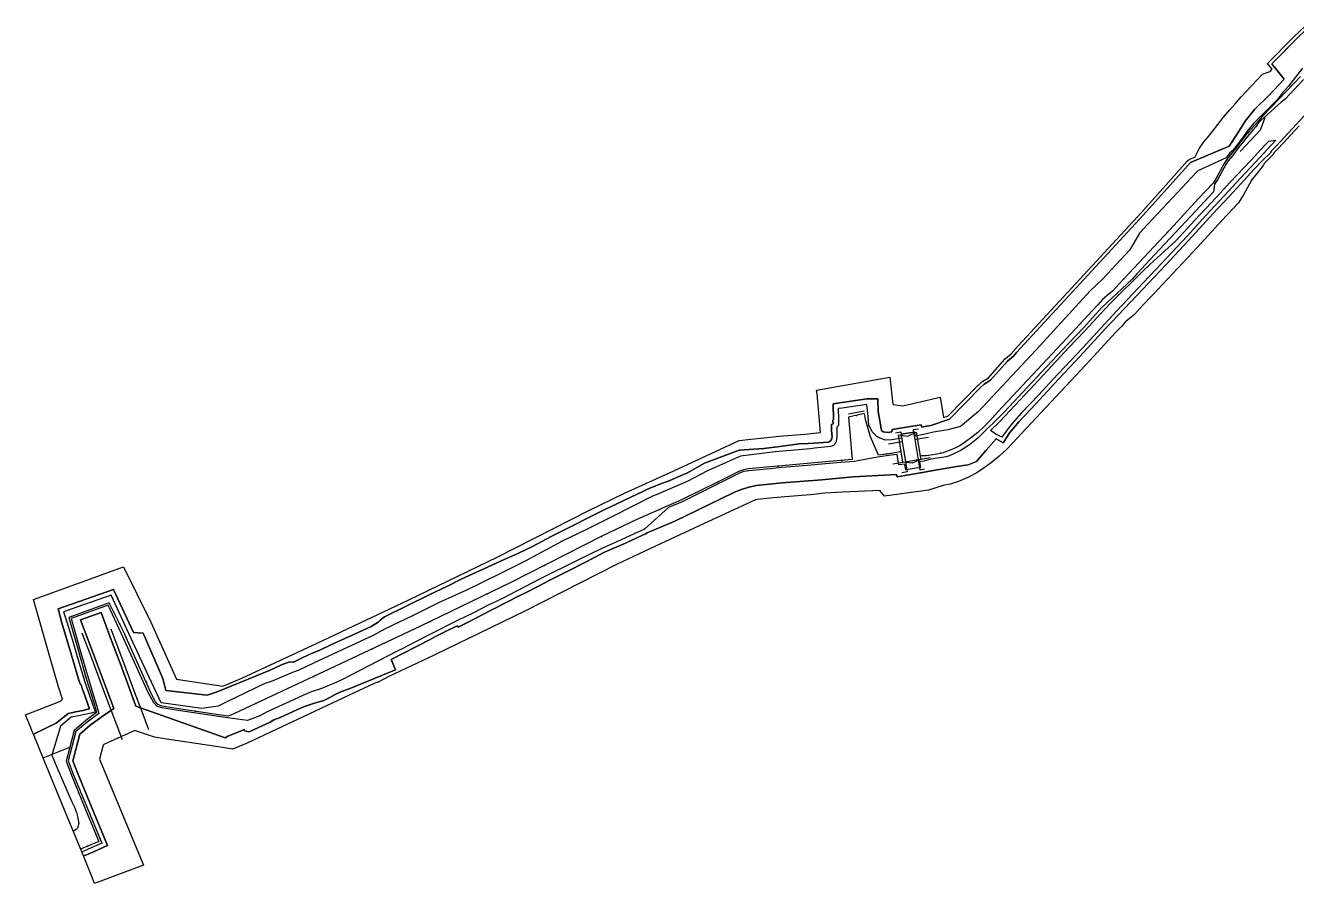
# Model space of a CAD drawing. Header units: inches. Extents: x 91426 to 118597, y 433843 to 446922.
# Drawn here: x 91426 to 93412, y 435703 to 437044 of the extents above; entities that cross this region are included whole.
import ezdxf

# ---------------------------------------------------------------- set-up
doc = ezdxf.new("R2010")
doc.units = ezdxf.units.IN
doc.header["$MEASUREMENT"] = 0
for name, color, linetype, true_color in [('As_waterkering_PWK', 7, 'Continuous', 0x8b0648), ('Beschermingszone_PWK', 7, 'Continuous', 0xde06d3), ('Kernzone_PWK', 7, 'Continuous', 0x33065f), ('Kruinlijnen_PWK', 7, 'Continuous', 0xda0676), ('Kunstwerken_PWK', 7, 'Continuous', 0x2f0602), ('Leggerbermen_PWK', 7, 'Continuous', 0xd60719), ('Referentiepunten_PWK', 7, 'Continuous', 0x7e0730)]:
    doc.layers.add(name, color=color, linetype=linetype, true_color=true_color)

msp = doc.modelspace()

# ---------------------------------------------------------------- linework, layer by layer
at = {"layer": 'As_waterkering_PWK'}
for points in [[(92794.5473, 436377.7945), (92790.3173, 436377.2209), (92778.0784, 436375.5614), (92759.0283, 436372.7833), (92746.4606, 436401.6229), (92738.6554, 436428.3459), (92736.8627, 436437.6653), (92712.1424, 436432.2577), (92717.8855, 436365.7718), (92699.6415, 436364.191), (92670.2669, 436361.6707), (92647.4972, 436359.5849), (92607.6937, 436356.1956), (92589.3563, 436354.5443), (92555.5494, 436351.4157), (92547.7277, 436349.8513), (92541.6442, 436347.6787), (92507.134, 436330.5394)], [(92507.134, 436330.5394), (92451, 436302.6607), (92381.2026, 436272.3737), (92327.3598, 436246.5768), (92184.0876, 436173.6839), (92043.0644, 436105.289), (91900.4537, 436038.3493), (91752.419, 435968.896), (91743.0263, 435964.795), (91730.9877, 435966.647), (91657.8303, 435977.495), (91639.4417, 435980.67), (91632.5625, 435982.919), (91628.7261, 435987.2846), (91622.7729, 435999.4554), (91580.9687, 436092.589), (91580.8245, 436092.8789)]]:
    msp.add_lwpolyline(points, dxfattribs=at)
for points in [[(93418.3831, 436964.4082, 0), (93407.5679, 436953.2068, 0), (93384.6369, 436929.3354, 0), (93359.1045, 436902.4802, 0), (93350.9024, 436892.8229, 0), (93341.7743, 436882.5041, 0), (93332.6462, 436872.1853, 0), (93324.8409, 436862.2634, 0), (93319.9461, 436855.6488, 0), (93309.8919, 436842.4196, 0), (93303.2773, 436834.7467, 0), (93299.1763, 436828.7936, 0), (93286.0794, 436804.7164, 0), (93281.8461, 436797.8372, 0), (93259.3564, 436773.8924, 0), (93220.7272, 436731.8236, 0), (93150.4802, 436657.0786, 0), (93135.002, 436640.5421, 0), (93124.4187, 436628.9005, 0), (93116.0843, 436622.1536, 0), (93109.2051, 436615.8036, 0), (93101.929, 436607.866, 0), (93093.0655, 436598.4733, 0), (93053.1133, 436555.4784, 0), (92945.4277, 436440.5167, 0), (92932.8599, 436426.6261, 0), (92923.9964, 436417.6302, 0), (92914.0745, 436408.3698, 0), (92904.814, 436400.8292, 0), (92895.1567, 436393.8177, 0), (92886.8223, 436387.9968, 0), (92877.2973, 436383.102, 0), (92866.9786, 436378.7364, 0), (92858.2473, 436376.0906, 0), (92847.2671, 436373.7093, 0), (92833.5807, 436371.6931, 0), (92833.4781, 436371.5585, 0), (92824.066, 436371.7132, 0)], [(91580.8245, 436092.8789, 0), (91556.3624, 436142.0661, 0), (91493.1268, 436119.1796, 0), (91508.2081, 436066.3952, 0), (91520.5113, 436023.7972, 0), (91529.1103, 435996.0159, 0), (91533.7405, 435981.0669, 0), (91536.7832, 435970.3512, 0), (91520.1825, 435957.9878, 0), (91501.5935, 435942.5699, 0), (91494.7966, 435916.3943, 0)], [(91453.1326, 435899.6002, 0), (91494.7966, 435916.3943, 0)], [(91494.7966, 435916.3943, 0), (91489.1581, 435894.6802, 0), (91497.3602, 435872.8521, 0), (91523.1571, 435810.278, 0), (91540.2228, 435769.1352, 0), (91511.3831, 435757.0966, 0)]]:
    msp.add_polyline3d(points, dxfattribs=at)
msp.add_polyline3d([(92824.066, 436371.7132, 0), (92825.056, 436365.8117, 0), (92811.7178, 436360.2972, 0), (92797.1036, 436361.8683, 0), (92794.5473, 436377.7945, 0), (92790.2843, 436404.3538, 0), (92804.7415, 436402.2877, 0), (92817.8338, 436408.8647, 0)], close=True, dxfattribs=at)
at = {"layer": 'Beschermingszone_PWK'}
for points in [[(93429.6207, 437040.2784), (93411.4957, 437022.8348), (93386.577, 436997.4388), (93381.336, 436992.0974), (93373.8003, 436984.4173), (93377.7298, 436979.5457), (93380.404, 436976.2304), (93393.1689, 436960.4055), (93369.5065, 436935.3375), (93346.4998, 436912.7297), (93331.8259, 436894.9236), (93319.8932, 436875.2527), (93306.9421, 436855.664), (93246.4592, 436830.1815), (93173.2403, 436748.2778), (92974.6546, 436533.2006), (92969.9815, 436527.6435), (92960.3787, 436519.7507), (92933.8713, 436489.9628), (92924.1312, 436483.859), (92918.5502, 436478.5642), (92869.833, 436429.2424), (92840.5073, 436419.2761), (92831.3355, 436417.726), (92826.6544, 436416.5891), (92825.6907, 436420.2033), (92812.2242, 436418.0247), (92780.0244, 436412.7337), (92779.8736, 436409.1161), (92779.3541, 436408.97), (92773.8829, 436407.9651), (92766.3686, 436408.9806), (92763.6389, 436411.3602), (92760.8012, 436426.1398), (92758.3546, 436440.9488), (92757.8407, 436460.8176), (92740.9221, 436460.8266), (92688.2548, 436452.9919), (92688.3343, 436428.2558), (92687.6994, 436427.4091), (92688.2135, 436421.7536), (92685.5812, 436420.4374), (92685.5812, 436412.6337), (92686.094, 436405.1133), (92686.6172, 436401.7128), (92685.4661, 436397.3391), (92683.6269, 436394.5318), (92680.7427, 436393.2293), (92657.9421, 436391.6676), (92648.937, 436391.0243), (92635.0721, 436390.5291), (92624.1458, 436388.7082), (92600.7098, 436385.7988), (92579.4259, 436383.0578), (92541.3698, 436380.4218), (92487.1045, 436360.2378), (92459.5702, 436344.7599), (92451.5054, 436341.281), (92431.6939, 436332.4221), (92415.7975, 436326.7449), (92410.0198, 436324.177), (92402.4888, 436321.7212), (92329.1191, 436286.6179), (92257.7862, 436250.8853), (92247.2731, 436245.6953), (92217.9394, 436229.9714), (92195.2145, 436219.2), (92168.9458, 436207.4517), (92160.0395, 436203.5012), (92106.3741, 436178.9452), (92085.244, 436168.2176), (92056.706, 436154.5973), (91986.7205, 436119.8491), (91979.8926, 436115.0512), (91977.0852, 436111.7759), (91965.674, 436104.8692), (91941.1287, 436093.4789), (91902.6467, 436076.2675), (91884.3851, 436067.5407), (91872.8677, 436062.8364), (91859.1043, 436056.2824), (91844.6895, 436049.3753), (91838.8141, 436049.7282), (91826.7938, 436045.3307), (91807.9383, 436036.6058), (91725.3018, 436002.8005), (91709.4504, 435997.7624), (91645.0996, 436005.1875), (91640.0657, 436023.9502), (91609.7799, 436094.3403), (91594.3411, 436095.8044), (91563.2091, 436162.9411), (91476.4897, 436132.3688), (91482.4141, 436110.5705), (91497.3376, 436060.3328), (91508.875, 436020.9874), (91510.8376, 436015.0996), (91512.5059, 436013.7347), (91514.2642, 436008.8111), (91517.0162, 436001.4244), (91518.3365, 435996.8765), (91523.7332, 435981.8523), (91525.79, 435976.1389), (91521.2649, 435975.4734), (91515.8598, 435973.8519), (91510.0235, 435972.71), (91506.7399, 435972.0785), (91503.626, 435971.6724), (91497.3913, 435970.2869), (91492.5454, 435969.0754), (91473.5333, 435953.628), (91437.9057, 435936.4596), (91436.1996, 435940.6698), (91436.181, 435940.6623), (91434.2828, 435945.288), (91434.288, 435945.2901), (91434.3594, 435945.3191), (91434.3951, 435945.3334), (91425.5007, 435966.6884), (91480.5815, 435988.098), (91483.385, 435991.5541), (91477.397, 436010.8998), (91464.9573, 436053.9706), (91438.3202, 436147.2004), (91578.7841, 436198.0377), (91621.6577, 436111.8295), (91661.7626, 436022.4819), (91664.9598, 436021.9298), (91733.877, 436011.7106), (91763.9582, 436024.0164), (91881.3365, 436079.0866), (92023.6847, 436145.9031), (92164.0645, 436213.986), (92307.4323, 436286.9275), (92362.0732, 436313.1068), (92438.7909, 436348.4129), (92540.9085, 436395.7943), (92559.2085, 436397.8277), (92584.8116, 436400.3482), (92603.633, 436402.3793), (92643.9221, 436405.56), (92667.0301, 436407.9783), (92668.0433, 436408.2689), (92662.8353, 436468.5594), (92661.9962, 436474.3174), (92776.8384, 436494.5737), (92781.375, 436452.0944), (92796.9761, 436449.8648), (92855.3125, 436463.4929), (92860.6933, 436431.4172), (92867.1058, 436433.5964), (92914.9359, 436482.0201), (92914.9467, 436482.0311), (92914.9684, 436482.0529), (92914.9793, 436482.0639), (92915.0261, 436482.1101), (92915.1204, 436482.2019), (92915.1678, 436482.2474), (92920.3272, 436487.1422), (92920.3988, 436487.2089), (92920.5434, 436487.3408), (92920.6163, 436487.406), (92920.7411, 436487.5119), (92920.994, 436487.7194), (92921.1222, 436487.8211), (92921.2536, 436487.9186), (92921.5196, 436488.1092), (92921.6541, 436488.2023), (92921.7152, 436488.2425), (92921.838, 436488.322), (92921.8997, 436488.3612), (92930.611, 436493.8203), (92956.3842, 436522.7833), (92956.4825, 436522.8906), (92956.6822, 436523.1023), (92956.7836, 436523.2067), (92956.9012, 436523.3205), (92957.14, 436523.5441), (92957.2612, 436523.654), (92957.3218, 436523.7062), (92957.4437, 436523.8097), (92957.5051, 436523.861), (92966.451, 436531.2139), (92970.7532, 436536.3299), (92970.7868, 436536.3695), (92970.8544, 436536.4482), (92970.8884, 436536.4874), (92970.9309, 436536.5352), (92971.0165, 436536.6304), (92971.0597, 436536.6777), (93169.5394, 436751.6402), (93241.9818, 436832.6752), (93242.0765, 436832.7782), (93242.2686, 436832.9813), (93242.366, 436833.0816), (93242.4836, 436833.1954), (93242.7224, 436833.419), (93242.8436, 436833.5289), (93242.9684, 436833.6348), (93243.2213, 436833.8423), (93243.3495, 436833.944), (93243.4809, 436834.0415), (93243.7469, 436834.2321), (93243.8814, 436834.3252), (93244.0189, 436834.4139), (93244.2968, 436834.5866), (93244.4371, 436834.6708), (93244.5801, 436834.7502), (93244.8687, 436834.9045), (93245.0142, 436834.9792), (93245.1484, 436835.0429), (93245.4185, 436835.1663), (93245.5545, 436835.226), (93253.201, 436838.4476), (93260.7765, 436852.3742), (93267.6023, 436862.2828), (93274.9034, 436870.752), (93283.9446, 436882.6483), (93289.0627, 436889.5647), (93298.081, 436901.0286), (93308.0695, 436912.3199), (93316.8971, 436922.299), (93325.6223, 436932.5723), (93359.3737, 436968.0724), (93370.9114, 436972.2208), (93374.2882, 436975.8485), (93367.1142, 436984.7423), (93407.977, 437026.3878), (93426.632, 437044.3415)], [(93416.5576, 436887.6788), (93384.0542, 436852.516), (93384.0126, 436852.4715), (93383.9288, 436852.3831), (93383.8867, 436852.3391), (93377.08, 436845.3262), (93377.0521, 436845.2416), (93376.997, 436845.0876), (93376.8817, 436844.7813), (93376.8216, 436844.6292), (93376.7565, 436844.479), (93376.6215, 436844.181), (93376.5515, 436844.0331), (93376.4768, 436843.8876), (93376.3225, 436843.599), (93376.2431, 436843.456), (93376.1589, 436843.3157), (93375.9862, 436843.0378), (93375.8975, 436842.9003), (93375.8044, 436842.7658), (93375.6138, 436842.4998), (93375.5163, 436842.3684), (93375.4146, 436842.2402), (93375.2071, 436841.9873), (93375.1012, 436841.8625), (93375.0004, 436841.7511), (93374.7956, 436841.5312), (93374.6916, 436841.4228), (93362.5061, 436829.1064), (93359.9479, 436825.6494), (93348.7681, 436810.9392), (93342.9162, 436804.1511), (93341.8428, 436802.5928), (93329.363, 436779.6502), (93321.7678, 436767.3079), (93295.9947, 436739.8672), (93257.3601, 436697.7926), (93186.9496, 436622.8736), (93171.7545, 436606.6396), (93158.8468, 436592.4411), (93148.8057, 436584.3125), (93144.6526, 436580.4789), (93138.5422, 436573.8131), (93129.5622, 436564.297), (93089.6729, 436521.3697), (92982.2144, 436406.6505), (92969.2229, 436392.2915), (92958.8778, 436381.7919), (92946.9556, 436370.6645), (92935.3109, 436361.1825), (92924.1617, 436353.0878), (92912.6814, 436345.0698), (92898.4944, 436337.7793), (92884.0176, 436331.6545), (92870.8164, 436327.6541), (92860.2425, 436325.361), (92837.0272, 436317.9032), (92768.5427, 436308.8368), (92761.2027, 436317.6613), (92702.8504, 436315.0485), (92674.9669, 436313.2901), (92652.6058, 436310.95), (92612.4695, 436307.7813), (92594.5618, 436305.8488), (92569.108, 436303.343), (92566.8194, 436303.0887), (92478.6411, 436262.175), (92402.4575, 436227.1147), (92349.5014, 436201.7426), (92206.3355, 436128.9038), (92064.5974, 436060.1621), (91993.2796, 436026.6864), (91993.2384, 436026.6599), (91992.9606, 436026.4871), (91992.8202, 436026.403), (91992.7114, 436026.3419), (91992.4922, 436026.2226), (91992.3819, 436026.1643), (91976.6391, 436018.0945), (91976.6045, 436018.0769), (91976.5351, 436018.042), (91976.5004, 436018.0247), (91976.3525, 436017.9547), (91976.0545, 436017.8197), (91975.9043, 436017.7546), (91975.7522, 436017.6945), (91975.4459, 436017.5792), (91975.2919, 436017.5241), (91975.2376, 436017.506), (91975.1287, 436017.4705), (91975.0742, 436017.453), (91970.6434, 436016.0613), (91921.695, 435993.0855), (91773.045, 435923.3435), (91749.7496, 435913.1723), (91723.5193, 435917.2078), (91649.9086, 435928.1229), (91627.3562, 435932.0169), (91604.0298, 435939.6428), (91596.7088, 435942.3569), (91548.2419, 435920.7083), (91547.261, 435919.4991), (91541.5335, 435897.4424), (91610.0407, 435731.7014), (91533.6309, 435703.1943), (91530.2271, 435711.4889), (91519.1536, 435738.4731), (91516.283, 435746.3019), (91519.6353, 435747.5311), (91526.2173, 435750.4108), (91553.8328, 435762.8672), (91532.394, 435814.1093), (91506.6656, 435876.5175), (91499.6331, 435895.2326), (91510.4615, 435936.933), (91526.3653, 435950.1238), (91545.4521, 435964.3388), (91563.5077, 435976.8414), (91553.5339, 436003.2337), (91530.3824, 436065.8087), (91517.412, 436100.0877), (91511.6839, 436115.2624), (91543.916, 436126.9268), (91559.6446, 436084.0035), (91574.9927, 436043.6481), (91587.149, 436010.747), (91598.0057, 435980.2477), (91737.4565, 435931.0751), (91742.1385, 435933.6289), (91761.4878, 435941.4732), (91767.1699, 435943.8772), (91768.0243, 435941.774), (91775.3447, 435940.501), (91807.9227, 435955.6762), (91813.6686, 435958.9961), (91823.885, 435962.617), (91835.278, 435967.771), (91850.5602, 435975.4122), (91861.5696, 435980.0208), (91877.3305, 435984.9705), (91891.7498, 435989.3234), (91901.3828, 435994.2097), (91909.6241, 435998.9191), (91919.4206, 436003.3721), (91931.3693, 436007.705), (92004.1518, 436037.4856), (91997.0552, 436053.1451), (92016.5976, 436063.4564), (92020.8228, 436065.437), (92029.5113, 436069.9817), (92039.9363, 436075.3921), (92056.0824, 436083.5976), (92067.721, 436089.6813), (92088.2971, 436100.1014), (92100.7169, 436106.1646), (92101.9593, 436103.8178), (92118.387, 436112.3024), (92152.5219, 436129.7669), (92181.1032, 436144.5868), (92194.1476, 436151.3065), (92206.048, 436157.1246), (92228.3149, 436168.5231), (92244.3221, 436176.7252), (92272.2307, 436191.0101), (92300.0162, 436205.1675), (92313.9107, 436212.3132), (92330.8473, 436220.9785), (92363.2913, 436235.3541), (92389.9367, 436247.55), (92395.0048, 436249.9432), (92397.5791, 436251.5724), (92440.4694, 436269.723), (92511.6498, 436304.1866), (92533.9359, 436314.8053), (92544.8491, 436319.2467), (92556.1979, 436322.7774), (92567.9309, 436325.3986), (92608.5841, 436329.3201), (92670.0907, 436334.2142), (92719.3436, 436338.8358), (92786.8646, 436342.4192), (92788.2558, 436338.7698), (92824.7086, 436345.3165), (92853.7939, 436350.0759), (92884.5874, 436355.3623), (92899.1231, 436357.5563), (92912.1988, 436362.7259), (92927.4154, 436380.7345), (92942.7083, 436398.5012), (92953.699, 436392.2533), (92964.1325, 436408.2256), (92978.7849, 436425.3416), (93005.0487, 436452.9252), (93040.3841, 436491.3046), (93073.8594, 436527.0291), (93079.5606, 436533.2606), (93114.4621, 436571.0707), (93162.7314, 436622.3815), (93207.8429, 436670.2713), (93249.8031, 436714.8787), (93281.7027, 436749.6903), (93306.5557, 436776.6586), (93325.8749, 436797.3009), (93346.218, 436819.4933), (93358.8516, 436832.5219), (93372.1655, 436845.9788), (93372.5678, 436847.8563), (93380.3412, 436855.8652), (93424.0559, 436903.1567)]]:
    msp.add_lwpolyline(points, dxfattribs=at)
at = {"layer": 'Kernzone_PWK'}
msp.add_lwpolyline([(93424.0559, 436903.1567), (93380.3412, 436855.8652), (93372.5678, 436847.8563), (93372.1655, 436845.9788), (93358.8516, 436832.5219), (93346.218, 436819.4933), (93325.8749, 436797.3009), (93306.5557, 436776.6586), (93281.7027, 436749.6903), (93249.8031, 436714.8787), (93207.8429, 436670.2713), (93162.7314, 436622.3815), (93114.4621, 436571.0707), (93079.5606, 436533.2606), (93073.8594, 436527.0291), (93040.3841, 436491.3046), (93005.0487, 436452.9252), (92978.7849, 436425.3416), (92964.1325, 436408.2256), (92953.699, 436392.2533), (92942.7083, 436398.5012), (92927.4154, 436380.7345), (92912.1988, 436362.7259), (92899.1231, 436357.5563), (92884.5874, 436355.3623), (92853.7939, 436350.0759), (92824.7086, 436345.3165), (92788.2558, 436338.7698), (92786.8646, 436342.4192), (92719.3436, 436338.8358), (92670.0907, 436334.2142), (92608.5841, 436329.3201), (92567.9309, 436325.3986), (92556.1979, 436322.7774), (92544.8491, 436319.2467), (92533.9359, 436314.8053), (92511.6498, 436304.1866), (92440.4694, 436269.723), (92397.5791, 436251.5724), (92395.0048, 436249.9432), (92389.9367, 436247.55), (92363.2913, 436235.3541), (92330.8473, 436220.9785), (92313.9107, 436212.3132), (92300.0162, 436205.1675), (92272.2307, 436191.0101), (92244.3221, 436176.7252), (92228.3149, 436168.5231), (92206.048, 436157.1246), (92194.1476, 436151.3065), (92181.1032, 436144.5868), (92152.5219, 436129.7669), (92118.387, 436112.3024), (92101.9593, 436103.8178), (92100.7169, 436106.1646), (92088.2971, 436100.1014), (92067.721, 436089.6813), (92056.0824, 436083.5976), (92039.9363, 436075.3921), (92029.5113, 436069.9817), (92020.8228, 436065.437), (92016.5976, 436063.4564), (91997.0552, 436053.1451), (92004.1518, 436037.4856), (91931.3693, 436007.705), (91919.4206, 436003.3721), (91909.6241, 435998.9191), (91901.3828, 435994.2097), (91891.7498, 435989.3234), (91877.3305, 435984.9705), (91861.5696, 435980.0208), (91850.5602, 435975.4122), (91835.278, 435967.771), (91823.885, 435962.617), (91813.6686, 435958.9961), (91807.9227, 435955.6762), (91775.3447, 435940.501), (91768.0243, 435941.774), (91767.1699, 435943.8772), (91761.4878, 435941.4732), (91742.1385, 435933.6289), (91737.4565, 435931.0751), (91598.0057, 435980.2477), (91587.149, 436010.747), (91574.9927, 436043.6481), (91559.6446, 436084.0035), (91543.916, 436126.9268), (91511.6839, 436115.2624), (91517.412, 436100.0877), (91530.3824, 436065.8087), (91553.5339, 436003.2337), (91563.5077, 435976.8414), (91545.4521, 435964.3388), (91526.3653, 435950.1238), (91510.4615, 435936.933), (91499.6331, 435895.2326), (91506.6656, 435876.5175), (91532.394, 435814.1093), (91553.8328, 435762.8672), (91526.2173, 435750.4108), (91519.6353, 435747.5311), (91516.283, 435746.3019), (91489.6424, 435810.3866), (91454.6644, 435895.6215), (91437.9057, 435936.4596), (91473.5333, 435953.628), (91492.5454, 435969.0754), (91497.3913, 435970.2869), (91503.626, 435971.6724), (91506.7399, 435972.0785), (91510.0235, 435972.71), (91515.8598, 435973.8519), (91521.2649, 435975.4734), (91525.79, 435976.1389), (91523.7332, 435981.8523), (91518.3365, 435996.8765), (91517.0162, 436001.4244), (91514.2642, 436008.8111), (91512.5059, 436013.7347), (91510.8376, 436015.0996), (91508.875, 436020.9874), (91497.3376, 436060.3328), (91482.4141, 436110.5705), (91476.4897, 436132.3688), (91563.2091, 436162.9411), (91594.3411, 436095.8044), (91609.7799, 436094.3403), (91640.0657, 436023.9502), (91645.0996, 436005.1875), (91709.4504, 435997.7624), (91725.3018, 436002.8005), (91807.9383, 436036.6058), (91826.7938, 436045.3307), (91838.8141, 436049.7282), (91844.6895, 436049.3753), (91859.1043, 436056.2824), (91872.8677, 436062.8364), (91884.3851, 436067.5407), (91902.6467, 436076.2675), (91941.1287, 436093.4789), (91965.674, 436104.8692), (91977.0852, 436111.7759), (91979.8926, 436115.0512), (91986.7205, 436119.8491), (92056.706, 436154.5973), (92085.244, 436168.2176), (92106.3741, 436178.9452), (92160.0395, 436203.5012), (92168.9458, 436207.4517), (92195.2145, 436219.2), (92217.9394, 436229.9714), (92247.2731, 436245.6953), (92257.7862, 436250.8853), (92329.1191, 436286.6179), (92402.4888, 436321.7212), (92410.0198, 436324.177), (92415.7975, 436326.7449), (92431.6939, 436332.4221), (92451.5054, 436341.281), (92459.5702, 436344.7599), (92487.1045, 436360.2378), (92541.3698, 436380.4218), (92579.4259, 436383.0578), (92600.7098, 436385.7988), (92624.1458, 436388.7082), (92635.0721, 436390.5291), (92648.937, 436391.0243), (92657.9421, 436391.6676), (92680.7427, 436393.2293), (92683.6269, 436394.5318), (92685.4661, 436397.3391), (92686.6172, 436401.7128), (92686.094, 436405.1133), (92685.5812, 436412.6337), (92685.5812, 436420.4374), (92688.2135, 436421.7536), (92687.6994, 436427.4091), (92688.3343, 436428.2558), (92688.2548, 436452.9919), (92740.9221, 436460.8266), (92757.8407, 436460.8176), (92758.3546, 436440.9488), (92760.8012, 436426.1398), (92763.6389, 436411.3602), (92766.3686, 436408.9806), (92773.8829, 436407.9651), (92779.3541, 436408.97), (92779.8736, 436409.1161), (92780.0244, 436412.7337), (92812.2242, 436418.0247), (92825.6907, 436420.2033), (92826.6544, 436416.5891), (92831.3355, 436417.726), (92840.5073, 436419.2761), (92869.833, 436429.2424), (92918.5502, 436478.5642), (92924.1312, 436483.859), (92933.8713, 436489.9628), (92960.3787, 436519.7507), (92969.9815, 436527.6435), (92974.6546, 436533.2006), (93173.2403, 436748.2778), (93246.4592, 436830.1815), (93306.9421, 436855.664), (93319.8932, 436875.2527), (93331.8259, 436894.9236), (93346.4998, 436912.7297), (93369.5065, 436935.3375), (93393.1689, 436960.4055), (93373.8003, 436984.4173), (93411.4957, 437022.8348), (93429.6207, 437040.2784)], dxfattribs=at)
at = {"layer": 'Kruinlijnen_PWK'}
for points in [[(93421.4737, 436977.5943), (93403.482, 436954.3109), (93399.5132, 436949.2838), (93390.5174, 436939.0974), (93382.4476, 436928.6463), (93358.5027, 436904.8337), (93351.2267, 436897.5577), (93344.8767, 436890.9431), (93335.6162, 436879.566), (93330.4569, 436872.2899), (93324.5037, 436864.617), (93319.3443, 436857.8701), (93312.5974, 436848.8743), (93307.8349, 436845.1701), (93302.411, 436837.6294), (93258.2255, 436817.1242), (93248.039, 436806.8054), (93226.0785, 436783.1252), (93179.5118, 436733.2511), (93166.8378, 436719.8932), (93151.8888, 436693.6994), (93109.0262, 436647.7941), (93089.8178, 436629.5342), (93005.4156, 436537.5913), (92929.7446, 436456.4964), (92915.1925, 436441.0182), (92887.1466, 436417.4703), (92867.0382, 436412.4432), (92844.9455, 436408.739), (92831.8486, 436405.4317), (92816.7673, 436402.389), (92815.4444, 436408.8713), (92794.0131, 436405.2994), (92794.9391, 436399.3463), (92779.9901, 436396.5681), (92769.1422, 436396.3036), (92760.4109, 436399.6109), (92756.4422, 436401.9921), (92749.1661, 436409.1359), (92745.5942, 436416.9411), (92744.0067, 436419.7192), (92742.9484, 436433.0807), (92740.4348, 436452.1308), (92701.9379, 436446.3099), (92696.0237, 436445.7188), (92696.4736, 436428.2363), (92696.209, 436419.6373), (92695.1507, 436417.653), (92693.8278, 436416.33), (92693.6955, 436408.5248), (92693.8278, 436401.5133), (92692.7694, 436394.105), (92690.7851, 436390.1362), (92688.5361, 436387.8873), (92684.1705, 436386.1675), (92658.9027, 436383.7862), (92652.1558, 436382.7279), (92597.2547, 436377.8331), (92543.1473, 436371.3508), (92491.6857, 436348.332), (92460.0679, 436331.6632), (92411.3845, 436310.4965), (92405.4314, 436308.6444), (92341.9312, 436276.4975), (92302.2437, 436256.3891), (92264.4082, 436238.2651), (92206.7289, 436206.9119), (92179.3445, 436193.2858), (92173.1931, 436190.4609), (92138.4003, 436173.1307), (92116.1753, 436162.2827), (92091.8336, 436151.3025), (92073.0481, 436142.8358), (92030.7806, 436121.8482), (91987.918, 436101.3429), (91970.3232, 436091.5533), (91884.4657, 436051.7335), (91852.9803, 436036.7845), (91845.7042, 436034.1386), (91809.5885, 436018.7928), (91799.9312, 436015.6178), (91738.4155, 435986.249), (91726.9061, 435980.2958), (91701.4401, 435976.6771), (91637.8077, 435985.5407), (91596.6649, 436073.9117), (91559.4909, 436154.0806), (91485.106, 436128.0321), (91490.3681, 436112.3232), (91498.3056, 436084.9387), (91507.3015, 436054.5116), (91517.7525, 436020.1157), (91519.8692, 436014.0303), (91530.9817, 435981.8833), (91534.1567, 435973.6812), (91534.289, 435972.4906), (91533.7598, 435971.3), (91528.3359, 435969.3156), (91511.2702, 435965.7437), (91497.2473, 435963.3625), (91480.3157, 435949.208), (91466.8201, 435903.8311), (91466.8201, 435903.6988), (91474.7576, 435885.0456), (91497.9087, 435830.8059), (91499.7608, 435827.6309), (91501.0837, 435824.8528), (91502.2744, 435822.4716), (91505.1848, 435814.1372), (91506.64, 435807.7872), (91508.823, 435797.0247), (91506.971, 435790.0132), (91504.5897, 435787.632), (91500.4887, 435785.2507)], [(93423.0873, 436960.0031), (93394.5122, 436928.9145), (93388.3304, 436924.3948), (93361.7398, 436900.3176), (93356.0512, 436895.1583), (93350.8918, 436889.3374), (93350.7584, 436889.1482), (93349.193, 436886.3628), (93344.0213, 436880.5164), (93334.9505, 436870.2624), (93327.2261, 436860.4433), (93322.3462, 436853.8488), (93312.2245, 436840.5308), (93305.6556, 436832.911), (93301.7363, 436827.2216), (93288.6764, 436803.2124), (93284.2549, 436796.0274), (93282.461, 436784.4517), (93247.4395, 436746.859), (93197.9623, 436694.0745), (93162.5081, 436655.9744), (93155.2321, 436647.64), (93107.7393, 436603.0577), (93079.6934, 436572.3659), (93055.0871, 436546.4367), (93013.6797, 436502.3835), (92955.2067, 436439.8094), (92913.9316, 436399.4604), (92901.2315, 436389.0093), (92887.8701, 436380.5426), (92874.5086, 436373.928), (92865.3804, 436370.0916), (92840.9064, 436366.3874), (92829.8614, 436363.4817), (92822.9672, 436362.2078), (92824.3087, 436353.4081), (92801.685, 436349.8431), (92800.2612, 436358.6108), (92790.7442, 436357.4118), (92787.8957, 436373.8651), (92778.4964, 436372.5906), (92757.1936, 436369.484), (92721.1325, 436363.0419), (92699.8992, 436361.2021), (92670.532, 436358.6824), (92647.7613, 436356.5965), (92607.9555, 436353.207), (92589.6291, 436351.5567), (92555.983, 436348.443), (92548.5306, 436346.9525), (92542.82, 436344.913), (92452.2652, 436299.9394), (92430.6332, 436290.8705), (92393.6903, 436257.5277), (92391.9376, 436256.786), (92382.8095, 436252.1557), (92351.0594, 436238.0005), (92327.5114, 436227.2849), (92287.6916, 436207.9702), (92230.0123, 436179.2629), (92168.8934, 436147.9097), (92148.9173, 436138.1201), (92126.0308, 436126.2138), (92101.0276, 436114.3076), (92057.6359, 436092.4794), (92034.2202, 436080.5731), (92014.2441, 436070.1221), (92006.5712, 436066.4179), (91919.1262, 436021.0417), (91907.7491, 436015.7501), (91902.0606, 436013.7657), (91892.6678, 436009.7969), (91882.4814, 436006.0928), (91873.8824, 436003.3146), (91859.198, 435997.0969), (91838.825, 435987.8365), (91803.2385, 435971.4323), (91791.8614, 435965.4791), (91772.8777, 435958.2886), (91741.4944, 435961.9953), (91730.5396, 435963.6806), (91657.355, 435974.5327), (91638.7166, 435977.7508), (91630.8505, 435980.3224), (91626.2076, 435985.6058), (91617.3024, 436001.9449), (91575.2336, 436094.6815), (91554.8676, 436138.3347), (91496.7806, 436117.3116), (91511.0915, 436067.2235), (91523.3856, 436024.657), (91531.9761, 435996.9032), (91536.6167, 435981.9205), (91540.2341, 435969.1807), (91522.0373, 435955.6286), (91504.2539, 435940.8788), (91492.3006, 435894.8459), (91500.1518, 435873.9517), (91525.9294, 435811.4244), (91544.7467, 435766.448), (91523.3752, 435756.808), (91517.0251, 435754.0298), (91513.0564, 435752.5746)]]:
    msp.add_lwpolyline(points, dxfattribs=at)
at = {"layer": 'Kunstwerken_PWK'}
msp.add_line((92711.9376, 436437.4267), (92736.2793, 436441.9246), dxfattribs=at)
msp.add_lwpolyline([(93324.304, 436847.4172), (93356.0673, 436881.099), (93363.4219, 436900.2849)], dxfattribs=at)
for points in [[(92785.467, 436407.606, 0), (92793.596, 436408.961, 0), (92794.1737, 436405.3616, 0)], [(92794.1737, 436405.3616, 0), (92813.8453, 436408.4628, 0)], [(92794.1737, 436405.3616, 0), (92795.9699, 436394.1716, 0)], [(92821.231, 436413.567, 0), (92813.239, 436412.077, 0), (92813.8453, 436408.4628, 0)], [(92813.8453, 436408.4628, 0), (92815.7214, 436397.2855, 0)], [(92774.4417, 436390.2894, 0), (92793.486, 436393.5023, 0), (92795.9699, 436394.1716, 0)], [(92795.9699, 436394.1716, 0), (92801.0608, 436362.4543, 0)], [(92815.7214, 436397.2855, 0), (92820.1768, 436398.0435, 0), (92836.9595, 436400.9334, 0)], [(92815.7214, 436397.2855, 0), (92820.9903, 436365.8701, 0)], [(92781.2804, 436359.1292, 0), (92796.9503, 436361.7498, 0), (92801.0608, 436362.4543, 0)], [(92801.0608, 436362.4543, 0), (92803.62, 436346.51, 0), (92795.221, 436344.884, 0)], [(92801.0608, 436362.4543, 0), (92820.9903, 436365.8701, 0)], [(92820.9903, 436365.8701, 0), (92825.436, 436366.632, 0), (92839.8494, 436369.0373, 0)], [(92820.9903, 436365.8701, 0), (92823.67, 436349.896, 0), (92830.714, 436351.116, 0)], [(91513.7696, 436095.0552, 0), (91527.6603, 436058.4103, 0), (91552.3988, 435992.3966, 0), (91576.6083, 435928.2351, 0)], [(91618.4125, 435943.4486, 0), (91607.8292, 435971.3622, 0), (91596.1875, 436002.7154, 0), (91579.1218, 436048.3561, 0), (91567.2155, 436080.1062, 0), (91559.5426, 436100.7437, 0)]]:
    msp.add_polyline3d(points, dxfattribs=at)
at = {"layer": 'Leggerbermen_PWK'}
msp.add_lwpolyline([(93368.7784, 436863.3596), (93379.7631, 436864.8341), (93372.9509, 436857.6177), (93355.2238, 436837.9062), (93318.182, 436798.2186), (93305.8789, 436785.254), (93270.6892, 436747.2862), (93241.3204, 436715.1393), (93192.3724, 436662.884), (93172.6609, 436641.9818), (93131.3858, 436598.3255), (93118.9504, 436584.964), (93077.0139, 436539.3233), (93031.2408, 436491.169), (93009.2804, 436467.2242), (92982.1605, 436438.2523), (92968.5345, 436422.7741), (92962.9782, 436416.5564), (92951.7334, 436400.8136), (92942.473, 436405.7084), (92933.7417, 436411.1324), (92948.823, 436425.2877), (92972.6355, 436450.82), (93002.5335, 436482.9669), (93023.0387, 436505.0597), (93056.3763, 436540.7785), (93081.3795, 436567.2369), (93112.4681, 436600.7068), (93121.7285, 436610.3641), (93173.1901, 436661.2965), (93182.7151, 436670.4246), (93223.461, 436707.8632), (93253.359, 436739.7456), (93287.358, 436776.1259), (93308.2602, 436798.6155), (93341.3331, 436833.6728), (93362.4998, 436856.4271), (93368.5853, 436863.1739)], close=True, dxfattribs=at)
at = {"layer": 'Referentiepunten_PWK'}
for p in [(93403.4152, 436948.8838), (93336.599, 436876.6537), (93278.476, 436794.249), (93210.6591, 436721.1109), (93142.2127, 436648.2458), (93075.61, 436579.6884), (93007.3421, 436506.6146), (92724.2991, 436434.917), (92939.1159, 436433.5405), (92701.7372, 436364.3726), (92772.1119, 436374.6913), (92855.9548, 436375.5934), (92602.1139, 436355.6931), (92507.0228, 436330.4842), (92416.6481, 436287.7545), (92325.8731, 436245.8204), (92236.7454, 436200.4747), (92147.2684, 436155.8269), (91497.3, 436120.69), (91572.8858, 436108.8416), (92057.2938, 436112.1901), (91966.8552, 436069.5174), (91519.6132, 436026.9067), (91876.3294, 436027.0309), (91614.5069, 436017.8709), (91690.8866, 435972.5933), (91785.7982, 435984.5565), (91501.0238, 435940.3758), (91508.6257, 435845.5259), (91522.7776, 435761.853)]:
    msp.add_point(p, dxfattribs=at)

doc.saveas('drawing.dxf')
